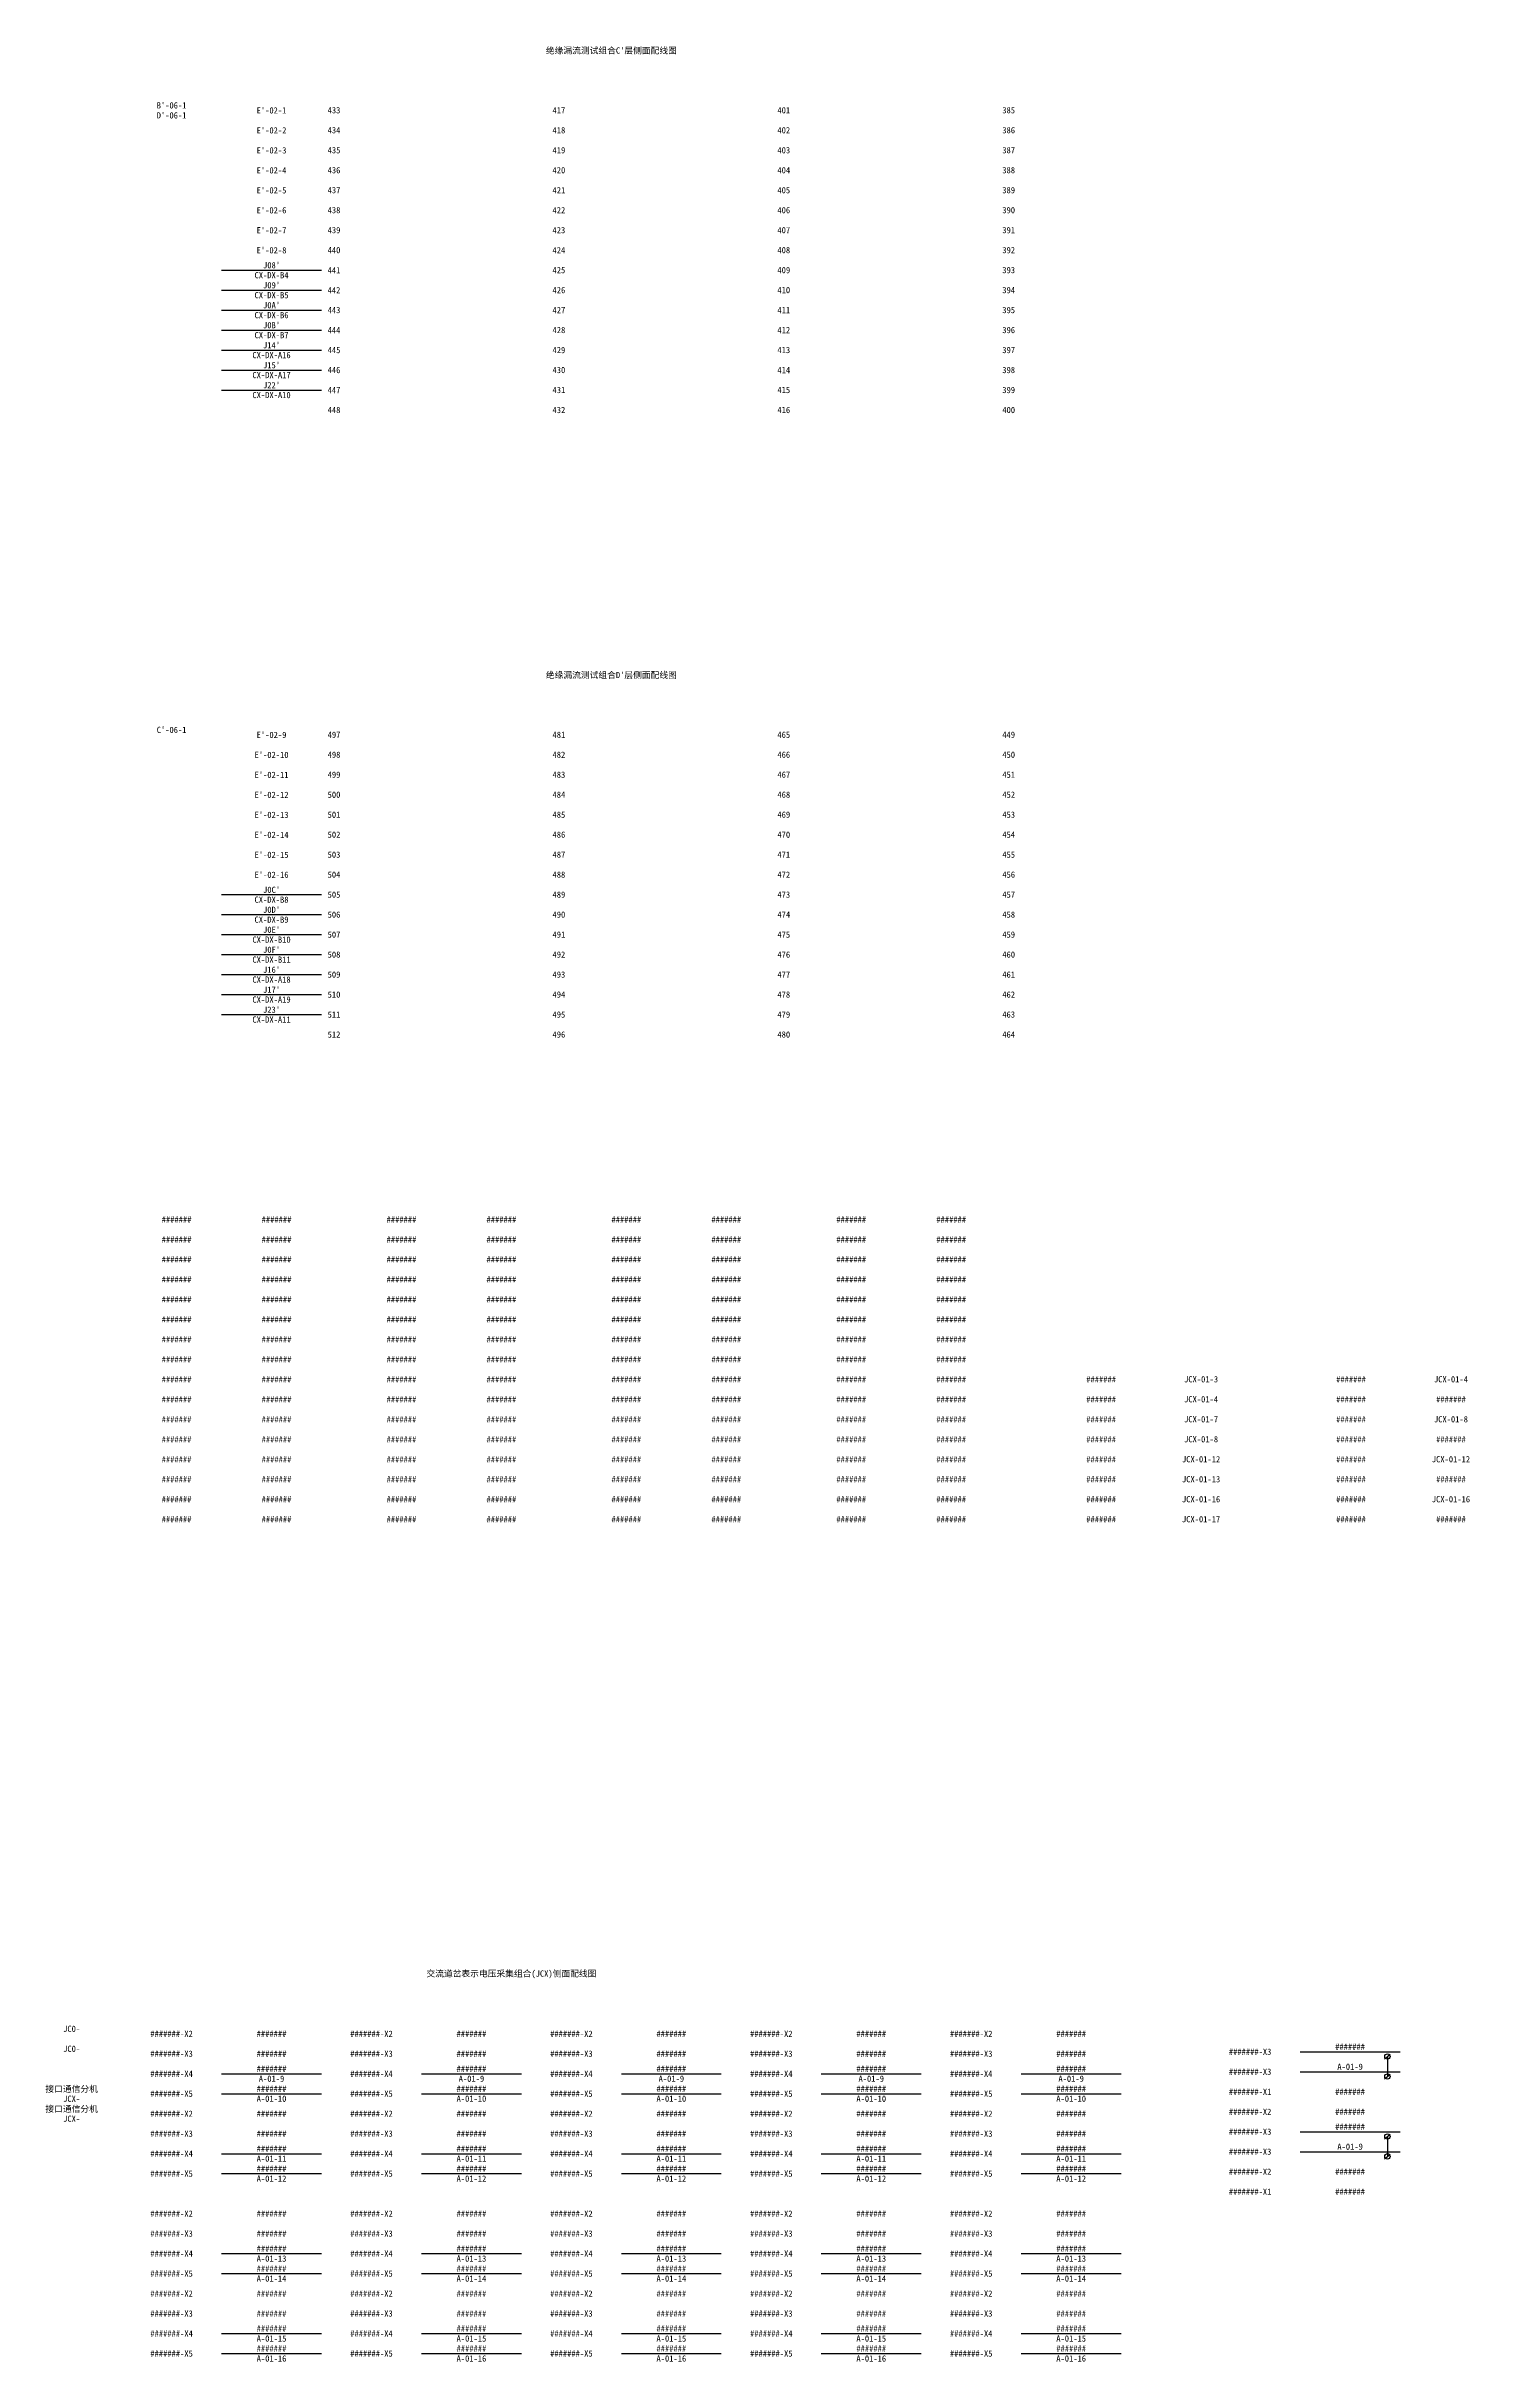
# Model space of a CAD drawing. Header units: millimetres. Extents: x 760 to 2014, y -130 to 4186.
# Drawn here: x 808 to 1377, y 1009 to 1936 of the extents above; entities that cross this region are included whole.
import ezdxf
from ezdxf.enums import TextEntityAlignment as Align

# ---------------------------------------------------------------- set-up
doc = ezdxf.new("R2010")
doc.units = ezdxf.units.MM
doc.styles.get("Standard").update_dxf_attribs({"font": ''})
doc.styles.get('Standard').set_extended_font_data('SimSun')

# ---------------------------------------------------------------- blocks, each defined once
blk = doc.blocks.new("焊线式—C'层—配线端子")
for p, q in [((88, 76), (128, 76)), ((88, 68), (128, 68)), ((88, 60), (128, 60)), ((88, 52), (128, 52)), ((88, 44), (128, 44)), ((88, 36), (128, 36)), ((88, 28), (128, 28))]:
    blk.add_line(p, q)
for s, p in [("绝缘漏流测试组合C'层侧面配线图", (244, 164)), ("D'-06-1", (68, 138)), ("B'-06-1", (68, 142)), ("E'-02-1", (108, 140)), ('433', (133, 140)), ('417', (223, 140)), ('401', (313, 140)), ('385', (403, 140)), ("E'-02-2", (108, 132)), ('434', (133, 132)), ('418', (223, 132)), ('402', (313, 132)), ('386', (403, 132)), ("E'-02-3", (108, 124)), ('435', (133, 124)), ('419', (223, 124)), ('403', (313, 124)), ('387', (403, 124)), ("E'-02-4", (108, 116)), ('436', (133, 116)), ('420', (223, 116)), ('404', (313, 116)), ('388', (403, 116)), ("E'-02-5", (108, 108)), ('437', (133, 108)), ('421', (223, 108)), ('405', (313, 108)), ('389', (403, 108)), ("E'-02-6", (108, 100)), ("E'-02-7", (108, 92)), ('438', (133, 100)), ('439', (133, 92)), ('422', (223, 100)), ('423', (223, 92)), ('406', (313, 100)), ('407', (313, 92)), ('390', (403, 100)), ('391', (403, 92)), ("E'-02-8", (108, 84)), ('440', (133, 84)), ('424', (223, 84)), ('408', (313, 84)), ('392', (403, 84)), ("J08'", (108, 78)), ('441', (133, 76)), ('425', (223, 76)), ('409', (313, 76)), ('393', (403, 76)), ("J09'", (108, 70)), ('442', (133, 68)), ('426', (223, 68)), ('410', (313, 68)), ('394', (403, 68)), ("J0A'", (108, 62)), ('443', (133, 60)), ('427', (223, 60)), ('411', (313, 60)), ('395', (403, 60)), ("J0B'", (108, 54)), ("J14'", (108, 46)), ('444', (133, 52)), ('428', (223, 52)), ('412', (313, 52)), ('396', (403, 52)), ("J15'", (108, 38)), ('445', (133, 44)), ('446', (133, 36)), ('429', (223, 44)), ('430', (223, 36)), ('413', (313, 44)), ('414', (313, 36)), ('397', (403, 44)), ('398', (403, 36)), ("J22'", (108, 30)), ('447', (133, 28)), ('431', (223, 28)), ('415', (313, 28)), ('399', (403, 28)), ('448', (133, 20)), ('432', (223, 20)), ('416', (313, 20)), ('400', (403, 20))]:
    blk.add_text(s, height=2.5).set_placement(p, align=Align.MIDDLE)
at = {"color": 6}
for s, p in [('CX-DX-B4', (108, 74)), ('CX-DX-B5', (108, 66)), ('CX-DX-B6', (108, 58)), ('CX-DX-B7', (108, 50)), ('CX-DX-A16', (108, 42)), ('CX-DX-A17', (108, 34)), ('CX-DX-A10', (108, 26))]:
    blk.add_text(s, height=2.5, dxfattribs=at).set_placement(p, align=Align.MIDDLE)
blk = doc.blocks.new("焊线式—D'层—配线端子")
for p, q in [((88, 76), (128, 76)), ((88, 68), (128, 68)), ((88, 60), (128, 60)), ((88, 52), (128, 52)), ((88, 44), (128, 44)), ((88, 36), (128, 36)), ((88, 28), (128, 28))]:
    blk.add_line(p, q)
for s, p in [("绝缘漏流测试组合D'层侧面配线图", (244, 164)), ("C'-06-1", (68, 142)), ("E'-02-9", (108, 140)), ('497', (133, 140)), ('481', (223, 140)), ('465', (313, 140)), ('449', (403, 140)), ("E'-02-10", (108, 132)), ('498', (133, 132)), ('482', (223, 132)), ('466', (313, 132)), ('450', (403, 132)), ("E'-02-11", (108, 124)), ('499', (133, 124)), ('483', (223, 124)), ('467', (313, 124)), ('451', (403, 124)), ("E'-02-12", (108, 116)), ('500', (133, 116)), ('484', (223, 116)), ('468', (313, 116)), ('452', (403, 116)), ("E'-02-13", (108, 108)), ('501', (133, 108)), ('485', (223, 108)), ('469', (313, 108)), ('453', (403, 108)), ("E'-02-14", (108, 100)), ("E'-02-15", (108, 92)), ('502', (133, 100)), ('503', (133, 92)), ('486', (223, 100)), ('487', (223, 92)), ('470', (313, 100)), ('471', (313, 92)), ('454', (403, 100)), ('455', (403, 92)), ("E'-02-16", (108, 84)), ('504', (133, 84)), ('488', (223, 84)), ('472', (313, 84)), ('456', (403, 84)), ("J0C'", (108, 78)), ('505', (133, 76)), ('489', (223, 76)), ('473', (313, 76)), ('457', (403, 76)), ("J0D'", (108, 70)), ('506', (133, 68)), ('490', (223, 68)), ('474', (313, 68)), ('458', (403, 68)), ("J0E'", (108, 62)), ('507', (133, 60)), ('491', (223, 60)), ('475', (313, 60)), ('459', (403, 60)), ("J0F'", (108, 54)), ("J16'", (108, 46)), ('508', (133, 52)), ('492', (223, 52)), ('476', (313, 52)), ('460', (403, 52)), ("J17'", (108, 38)), ('509', (133, 44)), ('510', (133, 36)), ('493', (223, 44)), ('494', (223, 36)), ('477', (313, 44)), ('478', (313, 36)), ('461', (403, 44)), ('462', (403, 36)), ("J23'", (108, 30)), ('511', (133, 28)), ('495', (223, 28)), ('479', (313, 28)), ('463', (403, 28)), ('512', (133, 20)), ('496', (223, 20)), ('480', (313, 20)), ('464', (403, 20))]:
    blk.add_text(s, height=2.5).set_placement(p, align=Align.MIDDLE)
at = {"color": 6}
for s, p in [('CX-DX-B8', (108, 74)), ('CX-DX-B9', (108, 66)), ('CX-DX-B10', (108, 58)), ('CX-DX-B11', (108, 50)), ('CX-DX-A18', (108, 42)), ('CX-DX-A19', (108, 34)), ('CX-DX-A11', (108, 26))]:
    blk.add_text(s, height=2.5, dxfattribs=at).set_placement(p, align=Align.MIDDLE)
blk = doc.blocks.new('ABCD层—配线端子')
for p in [(-330, -4), (-290, -4), (-240, -4), (-200, -4), (-150, -4), (-110, -4), (-60, -4), (-20, -4), (-330, -12), (-290, -12), (-240, -12), (-200, -12), (-150, -12), (-110, -12), (-60, -12), (-20, -12), (-330, -20), (-330, -28), (-290, -20), (-290, -28), (-240, -20), (-240, -28), (-200, -20), (-200, -28), (-150, -20), (-150, -28), (-110, -20), (-110, -28), (-60, -20), (-60, -28), (-20, -20), (-20, -28), (-330, -36), (-290, -36), (-240, -36), (-200, -36), (-150, -36), (-110, -36), (-60, -36), (-20, -36), (-330, -44), (-290, -44), (-240, -44), (-200, -44), (-150, -44), (-110, -44), (-60, -44), (-20, -44), (-330, -52), (-290, -52), (-240, -52), (-200, -52), (-150, -52), (-110, -52), (-60, -52), (-20, -52), (-330, -60), (-290, -60), (-240, -60), (-200, -60), (-150, -60), (-110, -60), (-60, -60), (-20, -60), (-330, -68), (-290, -68), (-240, -68), (-200, -68), (-150, -68), (-110, -68), (-60, -68), (-20, -68), (-330, -76), (-330, -84), (-290, -76), (-290, -84), (-240, -76), (-240, -84), (-200, -76), (-200, -84), (-150, -76), (-150, -84), (-110, -76), (-110, -84), (-60, -76), (-60, -84), (-20, -76), (-20, -84), (-330, -92), (-290, -92), (-240, -92), (-200, -92), (-150, -92), (-110, -92), (-60, -92), (-20, -92), (-330, -100), (-290, -100), (-240, -100), (-200, -100), (-150, -100), (-110, -100), (-60, -100), (-20, -100), (-330, -108), (-290, -108), (-240, -108), (-200, -108), (-150, -108), (-110, -108), (-60, -108), (-20, -108), (-330, -116), (-290, -116), (-240, -116), (-200, -116), (-150, -116), (-110, -116), (-60, -116), (-20, -116), (-330, -124), (-290, -124), (-240, -124), (-200, -124), (-150, -124), (-110, -124), (-60, -124), (-20, -124)]:
    blk.add_text('#######', height=2.5).set_placement(p, align=Align.MIDDLE)
blk = doc.blocks.new('*U24')
for p in [(-60, -68), (-60, -76), (-60, -84), (-60, -92), (-60, -100), (-60, -108), (-60, -116), (-60, -124)]:
    blk.add_text('#######', height=2.5).set_placement(p, align=Align.MIDDLE)
at = {"color": 2}
for s, p in [('JCX-01-3', (-20, -68)), ('JCX-01-4', (-20, -76)), ('JCX-01-7', (-20, -84)), ('JCX-01-8', (-20, -92)), ('JCX-01-12', (-20, -100)), ('JCX-01-13', (-20, -108)), ('JCX-01-16', (-20, -116)), ('JCX-01-17', (-20, -124))]:
    blk.add_text(s, height=2.5, dxfattribs=at).set_placement(p, align=Align.MIDDLE)
blk = doc.blocks.new('*U26')
for p in [(-60, -68), (-60, -76), (-60, -84), (-20, -76), (-60, -92), (-20, -92), (-60, -100), (-60, -108), (-20, -108), (-60, -116), (-60, -124), (-20, -124)]:
    blk.add_text('#######', height=2.5).set_placement(p, align=Align.MIDDLE)
at = {"color": 2}
for s, p in [('JCX-01-4', (-20, -68)), ('JCX-01-8', (-20, -84)), ('JCX-01-12', (-20, -100)), ('JCX-01-16', (-20, -116))]:
    blk.add_text(s, height=2.5, dxfattribs=at).set_placement(p, align=Align.MIDDLE)
blk = doc.blocks.new('交道—配线端子')
for p, q in [((128, 124), (168, 124)), ((208, 124), (248, 124)), ((288, 124), (328, 124)), ((368, 124), (408, 124)), ((448, 124), (488, 124)), ((128, 116), (168, 116)), ((208, 116), (248, 116)), ((288, 116), (328, 116)), ((368, 116), (408, 116)), ((448, 116), (488, 116)), ((128, 92), (168, 92)), ((128, 84), (168, 84)), ((208, 92), (248, 92)), ((208, 84), (248, 84)), ((288, 92), (328, 92)), ((288, 84), (328, 84)), ((368, 92), (408, 92)), ((368, 84), (408, 84)), ((448, 92), (488, 92)), ((448, 84), (488, 84)), ((128, 52), (168, 52)), ((208, 52), (248, 52)), ((288, 52), (328, 52)), ((368, 52), (408, 52)), ((448, 52), (488, 52)), ((128, 44), (168, 44)), ((208, 44), (248, 44)), ((288, 44), (328, 44)), ((368, 44), (408, 44)), ((448, 44), (488, 44)), ((128, 20), (168, 20)), ((208, 20), (248, 20)), ((288, 20), (328, 20)), ((368, 20), (408, 20)), ((448, 20), (488, 20)), ((128, 12), (168, 12)), ((208, 12), (248, 12)), ((288, 12), (328, 12)), ((368, 12), (408, 12)), ((448, 12), (488, 12))]:
    blk.add_line(p, q)
for s, p in [('交流道岔表示电压采集组合(JCX)侧面配线图', (244, 164)), ('JC0-', (68, 142)), ('#######-X2', (108, 140)), ('#######', (148, 140)), ('#######-X2', (188, 140)), ('#######', (228, 140)), ('#######-X2', (268, 140)), ('#######', (308, 140)), ('#######-X2', (348, 140)), ('#######', (388, 140)), ('#######-X2', (428, 140)), ('#######', (468, 140)), ('JC0-', (68, 134)), ('#######-X3', (108, 132)), ('#######', (148, 132)), ('#######-X3', (188, 132)), ('#######', (228, 132)), ('#######-X3', (268, 132)), ('#######', (308, 132)), ('#######-X3', (348, 132)), ('#######', (388, 132)), ('#######-X3', (428, 132)), ('#######', (468, 132)), ('#######-X4', (108, 124)), ('#######', (148, 126)), ('#######-X4', (188, 124)), ('#######', (228, 126)), ('#######-X4', (268, 124)), ('#######', (308, 126)), ('#######-X4', (348, 124)), ('#######', (388, 126)), ('#######-X4', (428, 124)), ('#######', (468, 126)), ('接口通信分机', (68, 118)), ('接口通信分机', (68, 110)), ('JCX-', (68, 114)), ('#######-X5', (108, 116)), ('#######', (148, 118)), ('#######-X5', (188, 116)), ('#######', (228, 118)), ('#######-X5', (268, 116)), ('#######', (308, 118)), ('#######-X5', (348, 116)), ('#######', (388, 118)), ('#######-X5', (428, 116)), ('#######', (468, 118)), ('JCX-', (68, 106)), ('#######-X2', (108, 108)), ('#######', (148, 108)), ('#######-X2', (188, 108)), ('#######', (228, 108)), ('#######-X2', (268, 108)), ('#######', (308, 108)), ('#######-X2', (348, 108)), ('#######', (388, 108)), ('#######-X2', (428, 108)), ('#######', (468, 108)), ('#######-X3', (108, 100)), ('#######-X4', (108, 92)), ('#######', (148, 100)), ('#######', (148, 94)), ('#######-X3', (188, 100)), ('#######-X4', (188, 92)), ('#######', (228, 100)), ('#######', (228, 94)), ('#######-X3', (268, 100)), ('#######-X4', (268, 92)), ('#######', (308, 100)), ('#######', (308, 94)), ('#######-X3', (348, 100)), ('#######-X4', (348, 92)), ('#######', (388, 100)), ('#######', (388, 94)), ('#######-X3', (428, 100)), ('#######-X4', (428, 92)), ('#######', (468, 100)), ('#######', (468, 94)), ('#######-X5', (108, 84)), ('#######', (148, 86)), ('#######-X5', (188, 84)), ('#######', (228, 86)), ('#######-X5', (268, 84)), ('#######', (308, 86)), ('#######-X5', (348, 84)), ('#######', (388, 86)), ('#######-X5', (428, 84)), ('#######', (468, 86)), ('#######-X2', (108, 68)), ('#######', (148, 68)), ('#######-X2', (188, 68)), ('#######', (228, 68)), ('#######-X2', (268, 68)), ('#######', (308, 68)), ('#######-X2', (348, 68)), ('#######', (388, 68)), ('#######-X2', (428, 68)), ('#######', (468, 68)), ('#######-X3', (108, 60)), ('#######', (148, 60)), ('#######-X3', (188, 60)), ('#######', (228, 60)), ('#######-X3', (268, 60)), ('#######', (308, 60)), ('#######-X3', (348, 60)), ('#######', (388, 60)), ('#######-X3', (428, 60)), ('#######', (468, 60)), ('#######-X4', (108, 52)), ('#######', (148, 54)), ('#######', (148, 46)), ('#######-X4', (188, 52)), ('#######', (228, 54)), ('#######', (228, 46)), ('#######-X4', (268, 52)), ('#######', (308, 54)), ('#######', (308, 46)), ('#######-X4', (348, 52)), ('#######', (388, 54)), ('#######', (388, 46)), ('#######-X4', (428, 52)), ('#######', (468, 54)), ('#######', (468, 46)), ('#######-X5', (108, 44)), ('#######-X2', (108, 36)), ('#######', (148, 36)), ('#######-X5', (188, 44)), ('#######-X2', (188, 36)), ('#######', (228, 36)), ('#######-X5', (268, 44)), ('#######-X2', (268, 36)), ('#######', (308, 36)), ('#######-X5', (348, 44)), ('#######-X2', (348, 36)), ('#######', (388, 36)), ('#######-X5', (428, 44)), ('#######-X2', (428, 36)), ('#######', (468, 36)), ('#######-X3', (108, 28)), ('#######', (148, 28)), ('#######-X3', (188, 28)), ('#######', (228, 28)), ('#######-X3', (268, 28)), ('#######', (308, 28)), ('#######-X3', (348, 28)), ('#######', (388, 28)), ('#######-X3', (428, 28)), ('#######', (468, 28)), ('#######-X4', (108, 20)), ('#######', (148, 22)), ('#######-X4', (188, 20)), ('#######', (228, 22)), ('#######-X4', (268, 20)), ('#######', (308, 22)), ('#######-X4', (348, 20)), ('#######', (388, 22)), ('#######-X4', (428, 20)), ('#######', (468, 22)), ('#######-X5', (108, 12)), ('#######', (148, 14)), ('#######-X5', (188, 12)), ('#######', (228, 14)), ('#######-X5', (268, 12)), ('#######', (308, 14)), ('#######-X5', (348, 12)), ('#######', (388, 14)), ('#######-X5', (428, 12)), ('#######', (468, 14))]:
    blk.add_text(s, height=2.5).set_placement(p, align=Align.MIDDLE)
at = {"color": 2}
for s, p in [('A-01-9', (148, 122)), ('A-01-9', (228, 122)), ('A-01-9', (308, 122)), ('A-01-9', (388, 122)), ('A-01-9', (468, 122)), ('A-01-10', (148, 114)), ('A-01-10', (228, 114)), ('A-01-10', (308, 114)), ('A-01-10', (388, 114)), ('A-01-10', (468, 114)), ('A-01-11', (148, 90)), ('A-01-11', (228, 90)), ('A-01-11', (308, 90)), ('A-01-11', (388, 90)), ('A-01-11', (468, 90)), ('A-01-12', (148, 82)), ('A-01-12', (228, 82)), ('A-01-12', (308, 82)), ('A-01-12', (388, 82)), ('A-01-12', (468, 82)), ('A-01-13', (148, 50)), ('A-01-13', (228, 50)), ('A-01-13', (308, 50)), ('A-01-13', (388, 50)), ('A-01-13', (468, 50)), ('A-01-14', (148, 42)), ('A-01-14', (228, 42)), ('A-01-14', (308, 42)), ('A-01-14', (388, 42)), ('A-01-14', (468, 42)), ('A-01-15', (148, 18)), ('A-01-15', (228, 18)), ('A-01-15', (308, 18)), ('A-01-15', (388, 18)), ('A-01-15', (468, 18)), ('A-01-16', (148, 10)), ('A-01-16', (228, 10)), ('A-01-16', (308, 10)), ('A-01-16', (388, 10)), ('A-01-16', (468, 10))]:
    blk.add_text(s, height=2.5, dxfattribs=at).set_placement(p, align=Align.MIDDLE)
blk = doc.blocks.new('*U30')
for p, q in [((-40, -4), (0, -4)), ((-6.16, -6.89), (-5.06, -5.9)), ((-5.06, -5.9), (-3.99, -4.94)), ((-5.06, -5.9), (-5.06, -13.9)), ((-40, -12), (0, -12)), ((-6.16, -14.89), (-5.06, -13.9)), ((-5.06, -13.9), (-3.99, -12.94)), ((-40, -36), (0, -36)), ((-5.06, -37.9), (-3.99, -36.94)), ((-40, -44), (0, -44)), ((-6.16, -38.89), (-5.06, -37.9)), ((-6.16, -46.89), (-5.06, -45.9)), ((-5.06, -37.9), (-5.06, -45.9)), ((-5.06, -45.9), (-3.99, -44.94))]:
    blk.add_line(p, q)
for centre in [(-5.06, -5.9), (-5.06, -13.9), (-5.06, -37.9), (-5.06, -45.9)]:
    blk.add_circle(centre, 1.07)
for s, p in [('#######-X3', (-60, -4)), ('#######', (-20, -2)), ('#######-X3', (-60, -12)), ('#######-X1', (-60, -20)), ('#######-X2', (-60, -28)), ('#######', (-20, -20)), ('#######', (-20, -28)), ('#######-X3', (-60, -36)), ('#######', (-20, -34)), ('#######-X3', (-60, -44)), ('#######-X2', (-60, -52)), ('#######', (-20, -52)), ('#######-X1', (-60, -60)), ('#######', (-20, -60))]:
    blk.add_text(s, height=2.5).set_placement(p, align=Align.MIDDLE)
at = {"color": 2}
for p in [(-20, -10), (-20, -42)]:
    blk.add_text('A-01-9', height=2.5, dxfattribs=at).set_placement(p, align=Align.MIDDLE)

msp = doc.modelspace()

# ---------------------------------------------------------------- block references
for name, p in [("焊线式—C'层—配线端子", (790, 1770)), ("焊线式—D'层—配线端子", (790, 1520)), ('ABCD层—配线端子', (1190, 1470)), ('*U24', (1290, 1470)), ('*U26', (1390, 1470)), ('交道—配线端子', (750, 1000)), ('*U30', (1349.62, 1136.79))]:
    msp.add_blockref(name, p)

doc.saveas('drawing.dxf')
